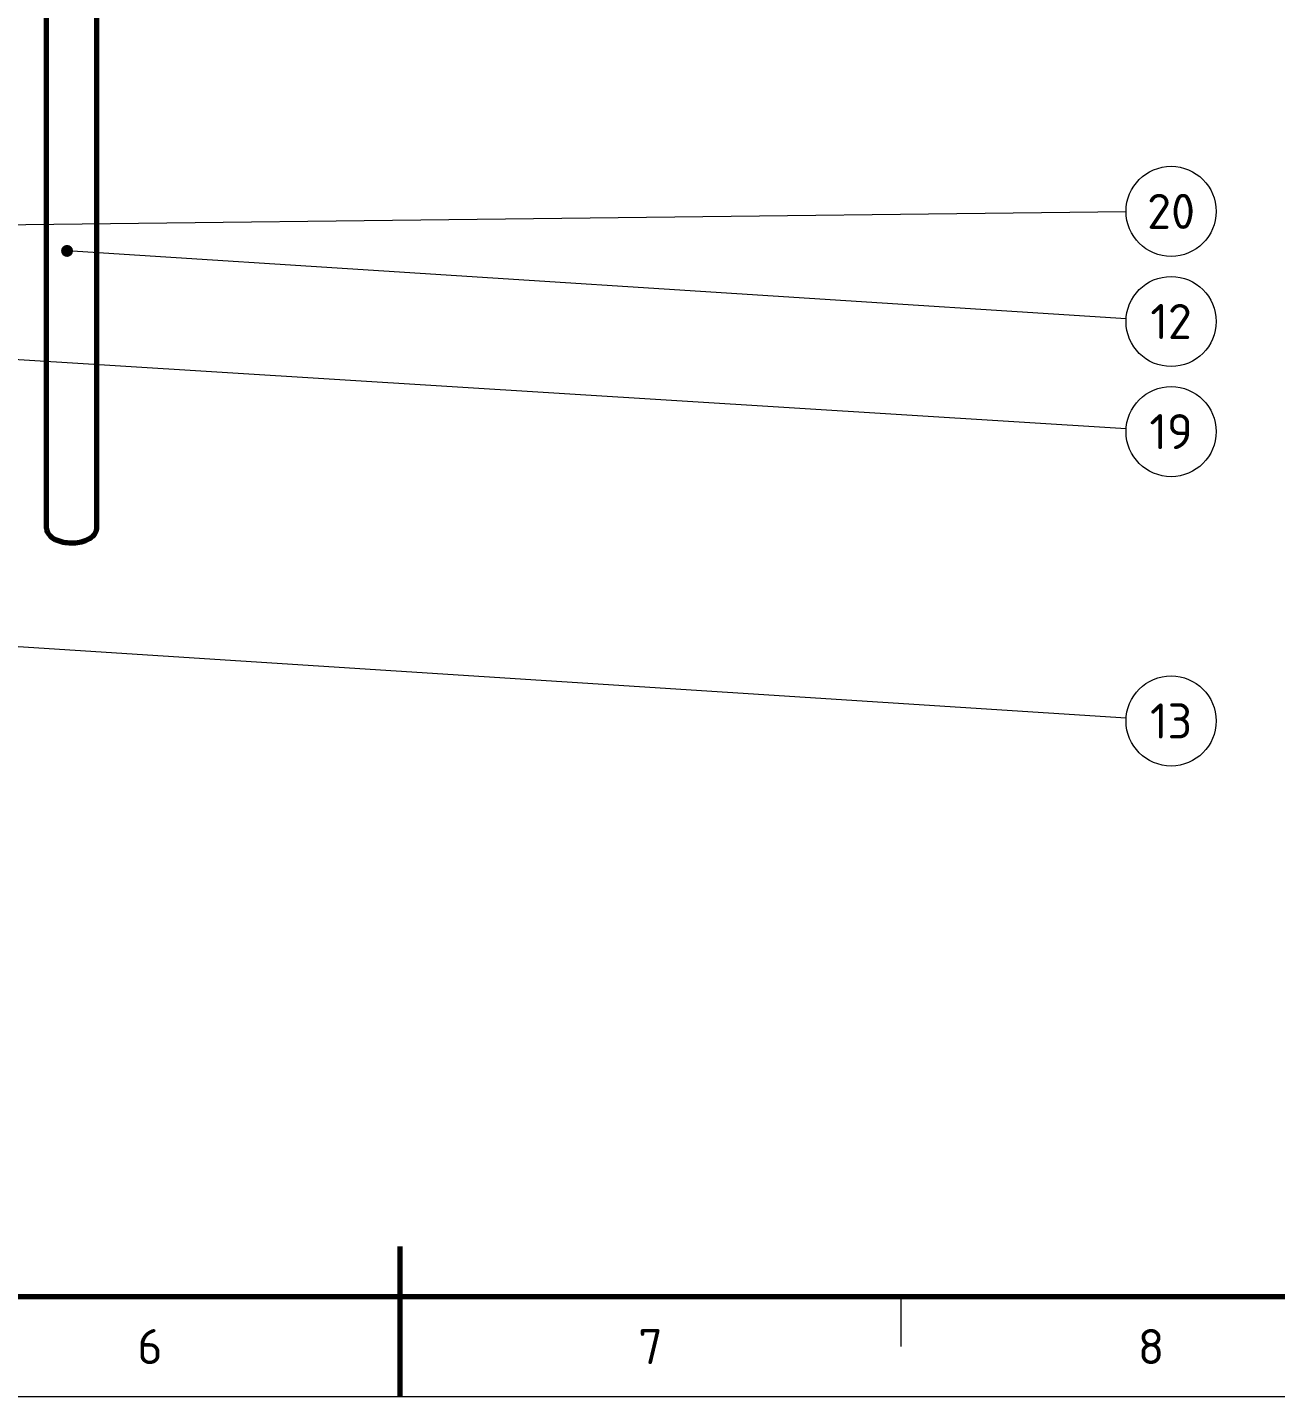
# Model space of a CAD drawing. Header units: millimetres. Extents: x 0 to 594, y 0 to 420.
# Drawn here: x 259.8 to 384.4, y 0 to 136.8 of the extents above; entities that cross this region are included whole.
import ezdxf
from ezdxf.enums import TextEntityAlignment as Align

# ---------------------------------------------------------------- set-up
doc = ezdxf.new("R2010")
doc.units = ezdxf.units.MM
for name, color, linetype, lineweight in [('01-VISIBLE', 7, 'CONTINUOUS', 70), ('06-TEXTO', 7, 'CONTINUOUS', 25), ('07-RECUADRO', 7, 'CONTINUOUS', 70), ('08-FINA', 5, 'CONTINUOUS', 18)]:
    doc.layers.add(name, color=color, linetype=linetype, lineweight=lineweight)
doc.styles.add('ISO3098', font='isocpeur.ttf')

msp = doc.modelspace()

# ---------------------------------------------------------------- hatches: boundary and pattern name
at = {"layer": '08-FINA'}
h = msp.add_hatch(color=7, dxfattribs=at)
h.dxf.hatch_style = 1
edge = h.paths.add_edge_path()
edge.add_arc((263.72, 114.44), 0.6, 0, 360)

# ---------------------------------------------------------------- linework, layer by layer
at = {"layer": '01-VISIBLE'}
for p, q in [((261.68, 86.72), (261.68, 240.64)), ((266.68, 86.72), (266.68, 240.64))]:
    msp.add_line(p, q, dxfattribs=at)
for points in [[(261.68, 86.72), (261.7, 86.51), (261.78, 86.32), (261.89, 86.14), (262.02, 85.98), (262.18, 85.85), (262.35, 85.73), (262.53, 85.63), (262.72, 85.54), (262.92, 85.47), (263.12, 85.41), (263.32, 85.36), (263.52, 85.32), (263.73, 85.3), (263.94, 85.28), (264.14, 85.27), (264.35, 85.28), (264.56, 85.29), (264.77, 85.31), (264.97, 85.35), (265.17, 85.39), (265.37, 85.45), (265.57, 85.52), (265.76, 85.6), (265.95, 85.7)], [(265.95, 85.7), (266.13, 85.81), (266.3, 85.95), (266.45, 86.11), (266.57, 86.3), (266.65, 86.5), (266.68, 86.72)]]:
    msp.add_lwpolyline(points, dxfattribs=at)
at = {"layer": '07-RECUADRO'}
msp.add_line((297, 0), (297, 15), dxfattribs=at)
msp.add_lwpolyline([(25, 10), (584, 10), (584, 410), (25, 410)], close=True, dxfattribs=at)
at = {"layer": '08-FINA'}
for p, q in [((369.5, 118.33), (198.49, 116.32)), ((369.51, 107.67), (263.72, 114.44)), ((369.51, 96.67), (238.97, 104.81)), ((369.51, 67.78), (243.18, 75.91)), ((347, 10), (347, 5))]:
    msp.add_line(p, q, dxfattribs=at)
msp.add_lwpolyline([(0, 0), (594, 0), (594, 420), (0, 420)], close=True, dxfattribs=at)
for centre in [(374, 118.39), (374, 107.39), (374, 96.39), (374, 67.49)]:
    msp.add_circle(centre, 4.5, dxfattribs=at)

# ---------------------------------------------------------------- texts
at = {"layer": '06-TEXTO', "style": 'ISO3098'}
for s, p in [('20', (374, 118.39)), ('12', (374, 107.39)), ('19', (374, 96.39)), ('13', (374, 67.49)), ('6', (272, 5)), ('7', (322, 5)), ('8', (372, 5))]:
    msp.add_text(s, height=3.5, dxfattribs=at).set_placement(p, align=Align.MIDDLE_CENTER)

doc.saveas('drawing.dxf')
